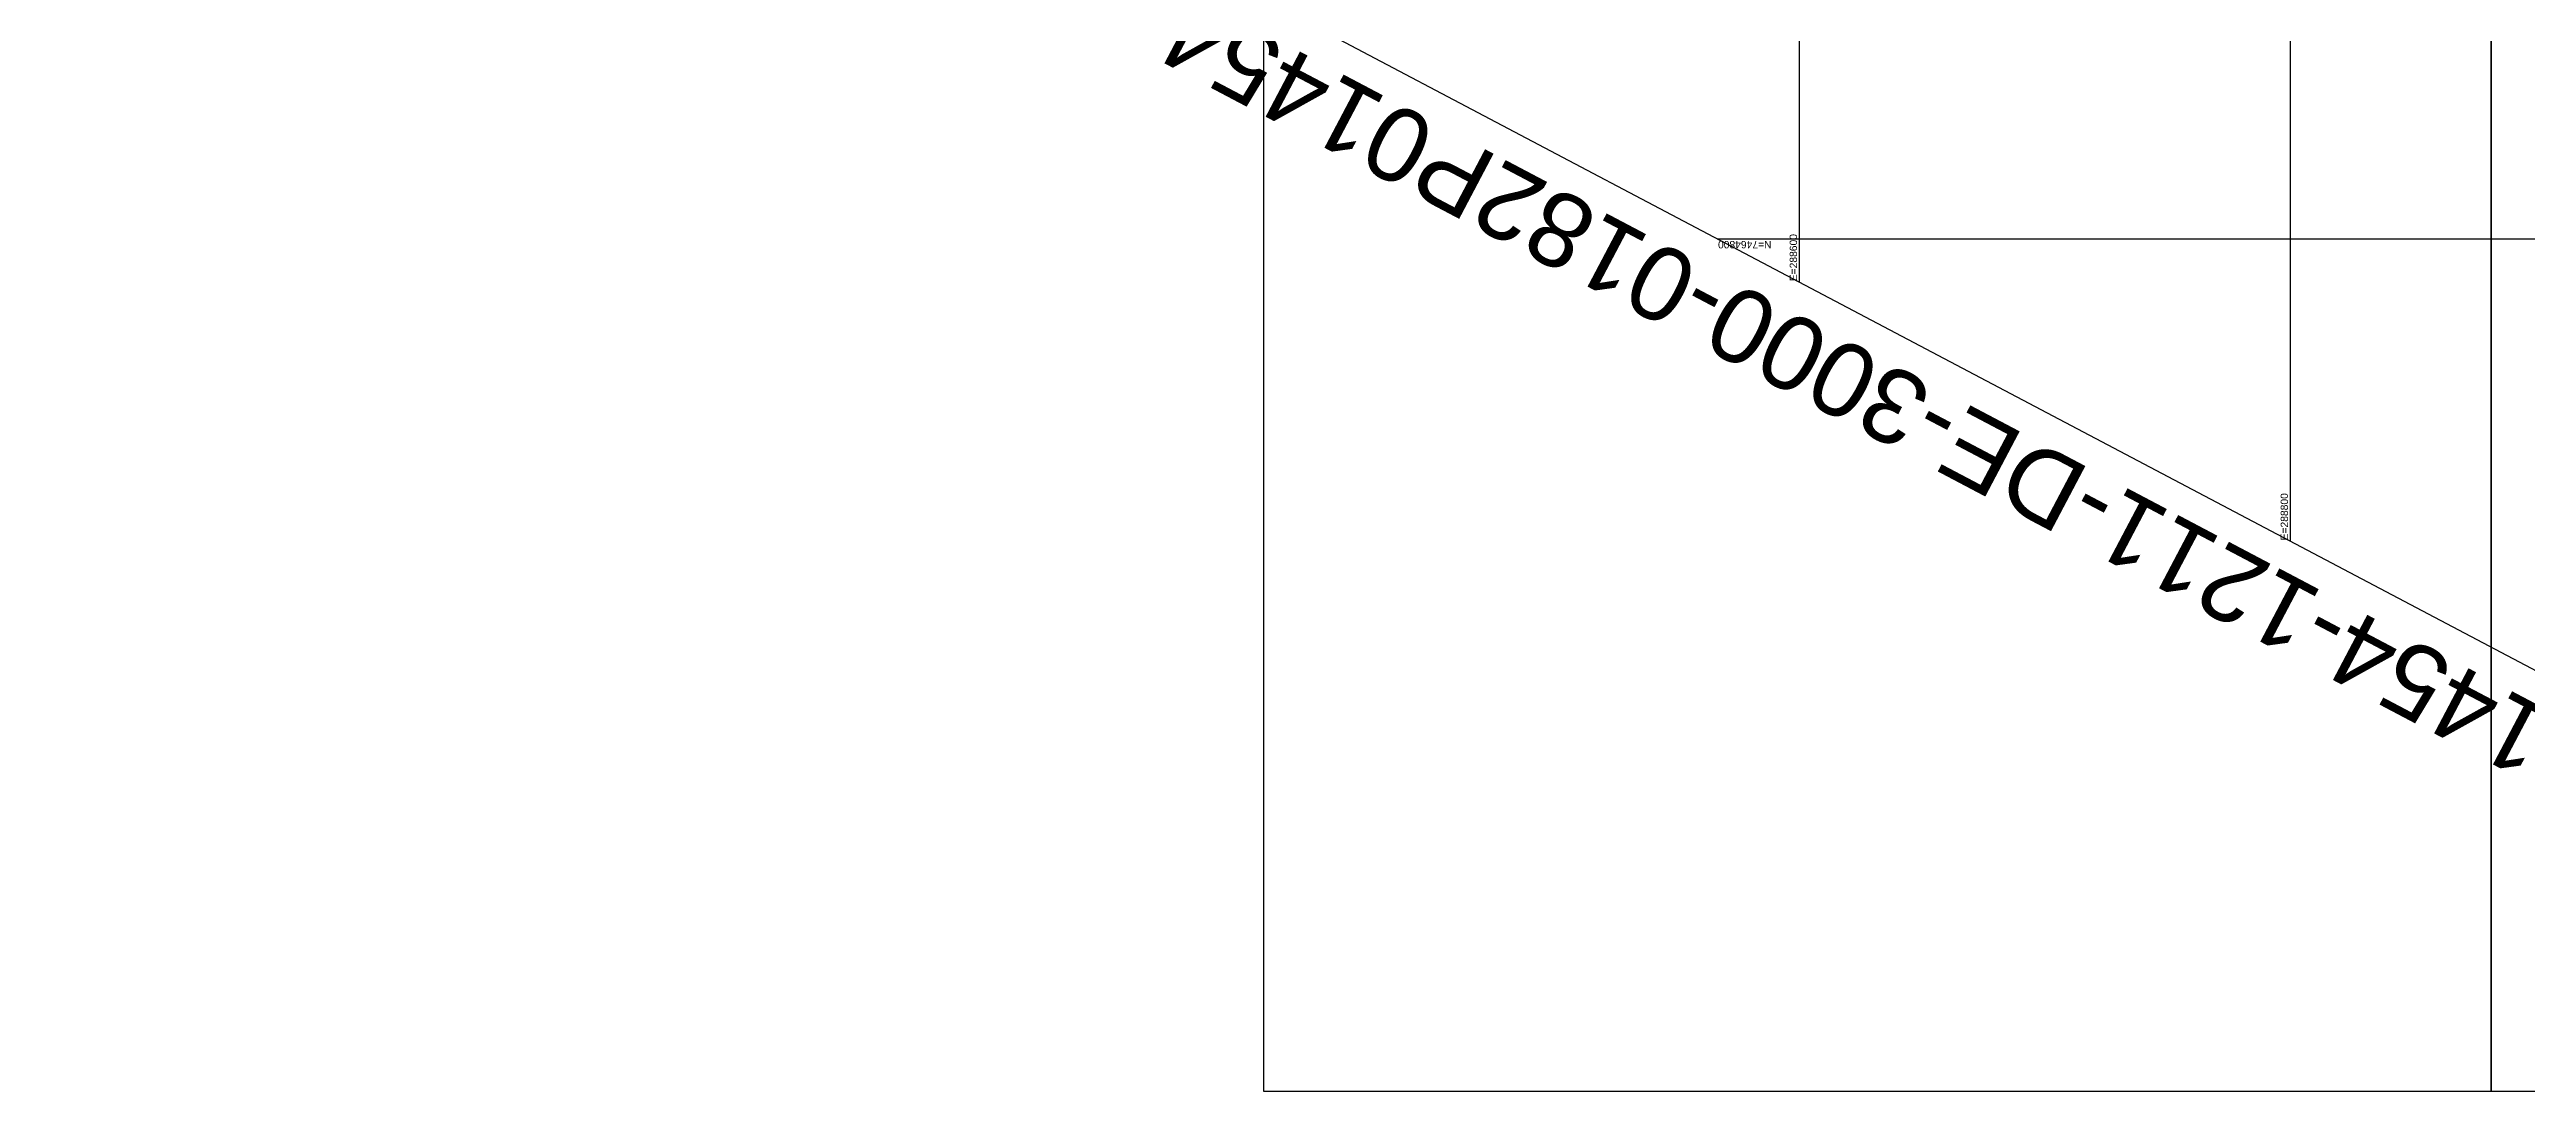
# Model space of a CAD drawing. Header units: metres. Extents: x 286076 to 340267, y 7379330 to 7467005.
# Drawn here: x 287887 to 288896, y 7464453 to 7464877 of the extents above; entities that cross this region are included whole.
import ezdxf
from ezdxf.enums import TextEntityAlignment as Align

# ---------------------------------------------------------------- set-up
doc = ezdxf.new("R2010")
doc.units = ezdxf.units.M
doc.header["$LTSCALE"] = 10
for name, color, linetype in [('A-IMAGENS', 255, 'Continuous'), ('F-MALHA', 8, 'Continuous'), ('f-malha-txt', 8, 'Continuous')]:
    doc.layers.add(name, color=color, linetype=linetype)
doc.layers.add('A-VIEWPORTS', color=2, linetype='Continuous', plot=False)
doc.styles.add('Arial', font='arial.ttf')
doc.styles.add('R60', font='arial.ttf', dxfattribs={"height": 1.5})
picture_1 = doc.add_image_def('image8.jpg', size_in_pixel=(5000, 5000))
picture_2 = doc.add_image_def('image11.jpg', size_in_pixel=(5000, 5000))

msp = doc.modelspace()

# ---------------------------------------------------------------- linework, layer by layer
at = {"layer": 'A-VIEWPORTS', "color": 2, "linetype": 'Continuous', "lineweight": -3}
msp.add_lwpolyline([(289080.8, 7464528.8), (287887.2, 7465158.3), (288155, 7465666), (289348.6, 7465036.5)], close=True, dxfattribs=at)
at = {"layer": 'F-MALHA'}
for p, q in [((288600, 7465431.3), (288600, 7464782.4)), ((288800, 7465325.8), (288800, 7464676.9)), ((288566.6, 7464800), (289147.6, 7464800))]:
    msp.add_line(p, q, dxfattribs=at)

# ---------------------------------------------------------------- texts
at = {"layer": 'A-VIEWPORTS', "color": 2, "linetype": 'Continuous', "lineweight": -3, "insert": (288478.7, 7464833.4), "char_height": 30, "attachment_point": 8, "rotation": 152.1905, "style": 'Arial'}
msp.add_mtext('P01454-1211-DE-3000-0182P01454-1211-DE-3000-0187', dxfattribs=at)
at = {"layer": 'f-malha-txt', "style": 'R60'}
msp.add_text('N=7464800', height=3, rotation=180, dxfattribs=at).set_placement((288566.9, 7464800), align=Align.BOTTOM_RIGHT)
for s, p in [('E=288600', (288600, 7464782.7)), ('E=288800', (288800, 7464677.2))]:
    msp.add_text(s, height=3, rotation=90, dxfattribs=at).set_placement(p, align=Align.BOTTOM_LEFT)

# ---------------------------------------------------------------- pictures from other files: only their frames are drawn
at = {"layer": 'A-IMAGENS', "transparency": 33554687}
image = msp.add_image(picture_1, insert=(288381.9, 7464452.8), size_in_units=(500, 500), dxfattribs=dict(at, brightness=90))
image.dxf.flags = 7
image = msp.add_image(picture_2, insert=(288881.9, 7464452.8), size_in_units=(500, 500), dxfattribs=dict(at, brightness=90))
image.dxf.flags = 7

doc.saveas('drawing.dxf')
